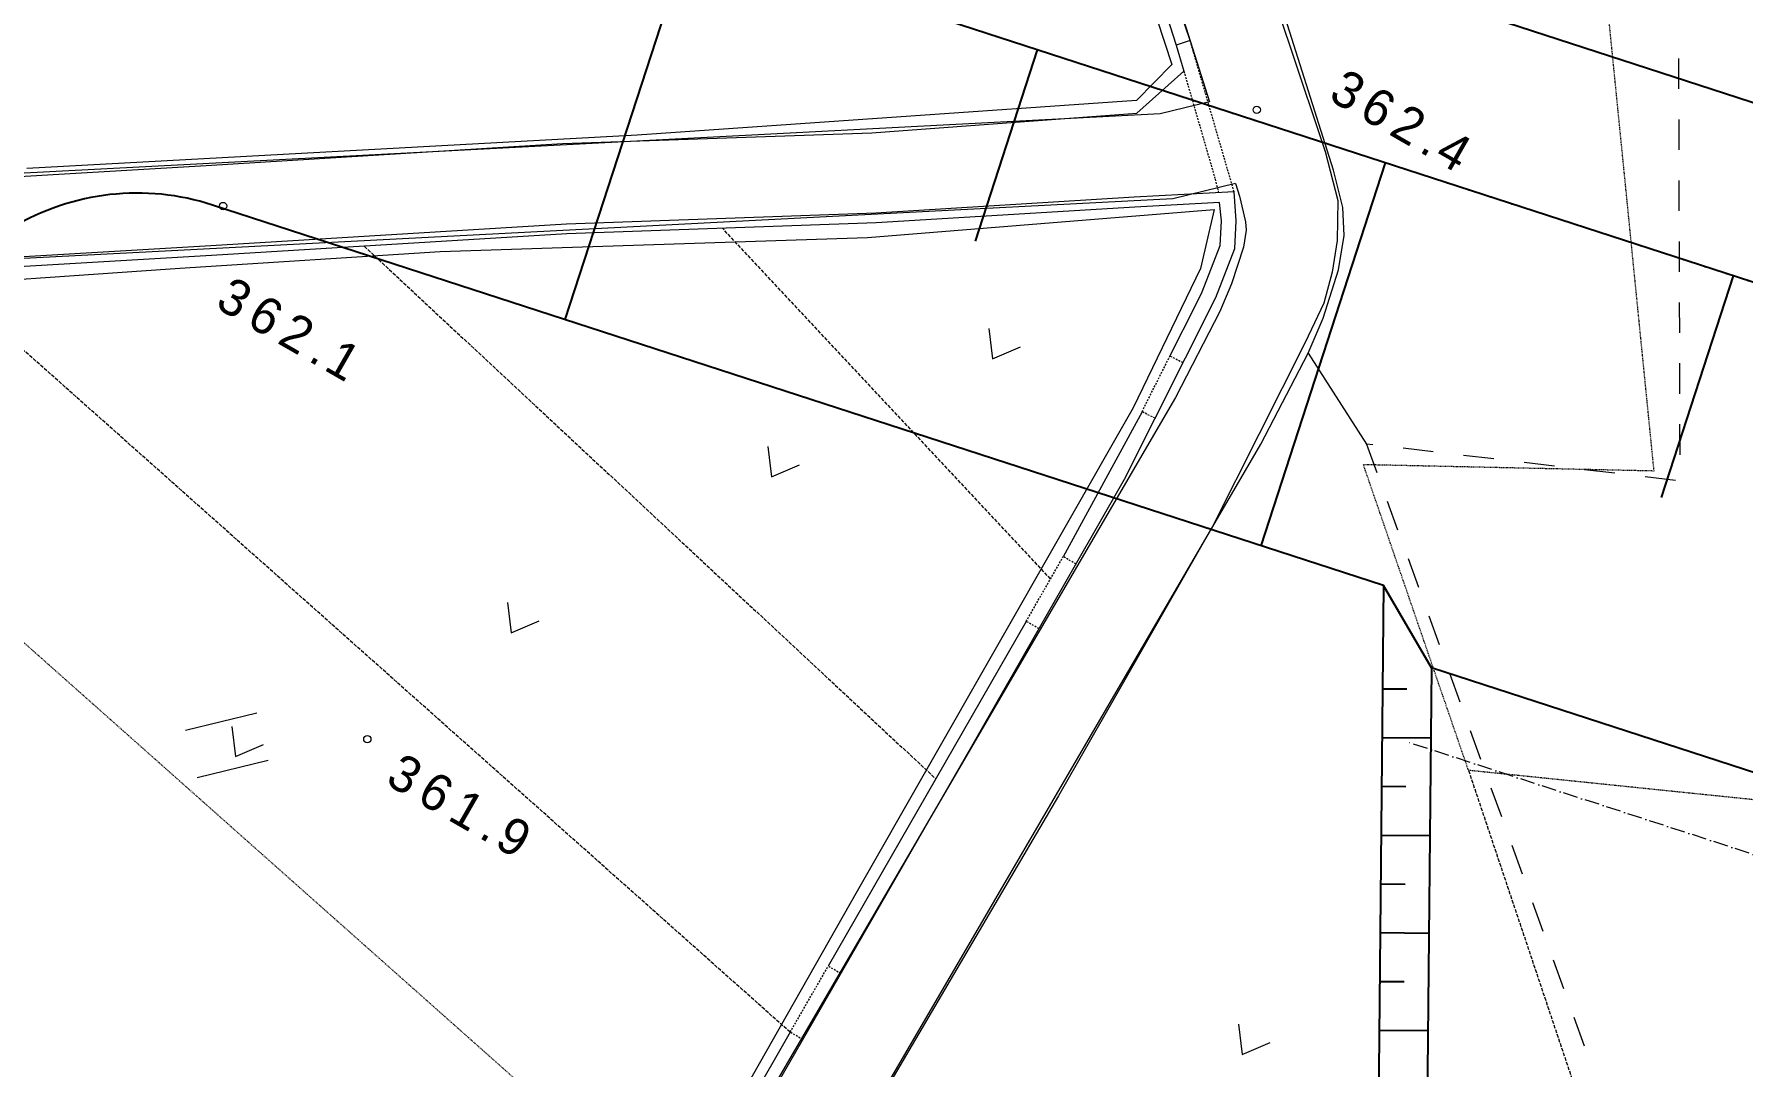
# Model space of a CAD drawing. Header units: millimetres. Extents: x 432273 to 1023813, y 170116 to 705940.
# Drawn here: x 615341 to 685403, y 420410 to 462753 of the extents above; entities that cross this region are included whole.
import ezdxf

# ---------------------------------------------------------------- set-up
doc = ezdxf.new("R2010")
doc.units = ezdxf.units.MM
doc.header["$LTSCALE"] = 100
for name, pattern in [('52232', [1.25, 0.75, -0.5]), ('55107', [1.25, 0.75, -0.5]), ('56301', [0.5, 0.25, -0.25]), ('56302', [2, 1.5, -0.5]), ('SXF_一点短鎖線', [9.25, 6, -1.5, 0.25, -1.5])]:
    doc.linetypes.add(name, pattern=pattern)
for name, color, linetype, lineweight in [('D-BGD', 7, 'Continuous', 13), ('D-BMK', 2, 'SXF_一点短鎖線', 13), ('D-BYP-STR2', 6, 'Continuous', 25), ('●予備設計_LP横断', 7, 'Continuous', 13)]:
    doc.layers.add(name, color=color, linetype=linetype, lineweight=lineweight)
doc.styles.add('Style-WORKING', font='WORKING.shx')

# ---------------------------------------------------------------- blocks, each defined once
blk = doc.blocks.new('M6313')
at = {"layer": '●予備設計_LP横断', "linetype": 'Continuous', "lineweight": 9, "flags": 128}
blk.add_lwpolyline([(-0.75, 0), (0, -1), (0.75, 0)], dxfattribs=at)
blk = doc.blocks.new('M7312')
at = {"layer": '●予備設計_LP横断', "linetype": 'Continuous', "lineweight": 20}
blk.add_circle((0, -0.001), 0.15, dxfattribs=at)
blk = doc.blocks.new('21311212131313131')
at = {"layer": 'D-BGD', "linetype": 'Continuous'}
for p, q in [((2585371.8727, -1309486.8924, 362565.9804), (2586621.5637, -1309457.3558, 362564.9804)), ((2587871.7348, -1309426.9421, 362562.9804), (2589121.4257, -1309397.4055, 362560.9804)), ((2572876.1543, -1309786.3304, 362581.9804), (2574124.9681, -1309756.3137, 362580.9804)), ((2575375.1392, -1309725.8999, 362578.9804), (2576624.8302, -1309696.3633, 362576.9804)), ((2577874.5211, -1309666.8267, 362575.9804), (2579123.815, -1309635.9328, 362573.9804)), ((2580373.506, -1309606.3962, 362572.9804), (2581623.1969, -1309576.8596, 362570.9804)), ((2582873.368, -1309546.4458, 362568.9804), (2584122.1818, -1309516.429, 362567.9804)), ((2590175.0692, -1309548.9749, 362560.9804), (2590054.893, -1310793.0901, 362567.9804)), ((2589934.7169, -1312037.2052, 362573.9804), (2589814.5407, -1313281.3204, 362580.9804)), ((2612268.7016, -1313254.3109, 363182.9804), (2613434.6756, -1312805.0119, 363210.9804)), ((2609936.2735, -1314153.786, 363127.9804), (2611102.7276, -1313703.6098, 363154.9804)), ((2589694.3646, -1314525.4355, 362587.9804), (2589573.7082, -1315770.4278, 362594.9804)), ((2607604.3256, -1315052.3839, 363071.9804), (2608770.2995, -1314603.0849, 363099.9804)), ((2605271.8975, -1315951.859, 363016.9804), (2606438.3516, -1315501.6829, 363044.9804)), ((2602939.9496, -1316850.4569, 362961.9804), (2604105.9235, -1316401.158, 362989.9804)), ((2589453.5321, -1317014.543, 362601.9804), (2589333.3559, -1318258.6582, 362607.9804)), ((2600607.5214, -1317749.932, 362906.9804), (2601773.9756, -1317299.7559, 362933.9804)), ((2598276.4507, -1318649.0102, 362850.9804), (2599441.5475, -1318199.231, 362878.9804)), ((2595944.0226, -1319548.4853, 362795.9804), (2597110.4767, -1319098.3091, 362823.9804)), ((2589213.1797, -1319502.7733, 362614.9804), (2589093.0036, -1320746.8885, 362621.9804)), ((2593612.0747, -1320447.0832, 362740.9804), (2594778.0486, -1319997.7842, 362767.9804)), ((2591279.6466, -1321346.5583, 362684.9804), (2592446.1007, -1320896.3822, 362712.9804)), ((2588947.6987, -1322245.1562, 362629.9804), (2590113.6726, -1321795.8573, 362657.9804)), ((2588971.9503, -1321990.5234, 362628.9804), (2588947.6987, -1322245.1562, 362629.9804)), ((2585279.9027, -1324717.6187, 362959.9804), (2588947.6987, -1322245.1562, 362629.9804)), ((2559865.4962, -1334871.0345), (2572756.91, -1330387.6669)), ((2572551.4653, -1329823.7436), (2572756.91, -1330387.6669)), ((2572756.91, -1330387.6669), (2573823.3493, -1330051.4646)), ((2573823.3493, -1330051.4646), (2575578.559, -1331949.4433)), ((2587813.9646, -1331477.8594), (2593825.3689, -1334582.9)), ((2603634.5196, -1334574.0939), (2632726.0486, -1350861.2738)), ((2596511.0959, -1336045.1868), (2610816.1259, -1343869.4535)), ((2630923.2483, -1354206.4994), (2601673.6271, -1338174.7855)), ((2613553.6696, -1345370.367), (2620301.521, -1349068.9527)), ((2601682.1866, -1370412.9156), (2600911.6698, -1367513.8027)), ((2603614.5038, -1369898.6252), (2602843.987, -1366999.5123))]:
    blk.add_line(p, q, dxfattribs=at)
at = {"layer": 'D-BGD', "linetype": '56302'}
for p, q in [((2602240.5127, -1317786.5835), (2616035.8342, -1312836.9963)), ((2594748.228, -1335085.8274), (2580654.9628, -1348828.4504)), ((2581695.3714, -1363502.5634), (2603041.2635, -1339616.624)), ((2613553.6696, -1345370.367), (2583110.1595, -1381053.8755))]:
    blk.add_line(p, q, dxfattribs=at)
at = {"layer": 'D-BGD', "linetype": '52232'}
for p, q in [((2578725.9522, -1327889.0292), (2572551.4653, -1329823.7436)), ((2573823.3493, -1330051.4646), (2578216.8455, -1328677.4011)), ((2578216.8455, -1328677.4011), (2578773.739, -1328528.5301))]:
    blk.add_line(p, q, dxfattribs=at)
at = {"layer": 'D-BGD', "linetype": '55107'}
for p, q in [((2585773.8394, -1329840.0213), (2585516.028, -1330381.7687)), ((2587813.9646, -1331477.8594), (2585516.028, -1330381.7687)), ((2588071.776, -1330936.112), (2587813.9646, -1331477.8594)), ((2594112.6069, -1334056.1218), (2593825.3689, -1334582.9)), ((2596511.0959, -1336045.1868), (2593825.3689, -1334582.9)), ((2596798.3339, -1335518.4086), (2596511.0959, -1336045.1868)), ((2611104.2411, -1343343.1554), (2610816.1259, -1343869.4535)), ((2613553.6696, -1345370.367), (2610816.1259, -1343869.4535)), ((2613842.6619, -1344844.5492), (2613553.6696, -1345370.367))]:
    blk.add_line(p, q, dxfattribs=at)
at = {"layer": 'D-BGD', "linetype": '56301', "flags": 128}
for points in [[(2609499.4056, -1248811.5981), (2605278.001, -1280748.5359), (2603417.177, -1303435.809), (2602240.5127, -1317786.5835), (2589785.6757, -1322359.6045), (2589797.0185, -1310435.3126), (2580726.911, -1311532.7215), (2563119.8363, -1313663.7083), (2554093.9974, -1313836.8395), (2549130.5967, -1323567.7677), (2546503.9745, -1330804.4086), (2544901.6984, -1335218.1809)], [(2584038.4462, -1393787.8255), (2586697.0939, -1390666.0145), (2621546.6129, -1349751.7024)]]:
    blk.add_lwpolyline(points, dxfattribs=at)
at = {"layer": 'D-BGD', "linetype": 'Continuous', "flags": 128}
for points in [[(2572726.7698, -1325717.5305), (2576996.3228, -1324186.6929), (2578989.9898, -1323635.3053), (2580629.9276, -1323617.6175), (2581935.4059, -1323796.467), (2583206.0292, -1324118.121), (2584842.1044, -1324853.0242)], [(2584842.1044, -1324853.0242), (2592454.8676, -1328483.5766), (2603634.5196, -1334574.0939)], [(2533684.1965, -1338915.833), (2544901.6984, -1335218.1809), (2564878.1798, -1328563.2599), (2572726.7698, -1325717.5305)], [(2583077.069, -1328554.095), (2581044.274, -1327812.9197), (2579907.2818, -1327784.4478), (2578725.9522, -1327889.0292), (2579032.7978, -1331978.7398)], [(2585516.028, -1330381.7687), (2583354.3846, -1329351.1696), (2582844.7786, -1329107.5334), (2580931.6297, -1328410.1962), (2579926.0772, -1328385.2769), (2579172.0591, -1328479.8164)], [(2579172.0591, -1328479.8164), (2579431.8095, -1331947.5053), (2580303.996, -1342534.8328), (2581011.1419, -1355210.4242), (2582211.2057, -1369755.3311), (2583302.4133, -1383461.9999), (2583513.0569, -1386109.3392), (2584503.5686, -1400585.131)], [(2601673.6271, -1338174.7855), (2590590.4631, -1332137.0892), (2583077.069, -1328554.095)], [(2572551.4653, -1329823.7436), (2566126.8941, -1332152.8104), (2546106.0169, -1338822.1888), (2532408.4614, -1343405.7626)], [(2579082.4868, -1429850.873), (2579566.7756, -1423624.6124), (2579975.0392, -1418370.2268), (2580572.4754, -1410067.1953), (2580946.607, -1404900.1482), (2580813.9133, -1400856.7532), (2579822.9214, -1386381.8386), (2579612.5916, -1383738.0911), (2578523.1833, -1370055.2082), (2577318.9575, -1355465.8414), (2576612.2918, -1342789.3728), (2575578.559, -1331949.4433)], [(2579032.7978, -1331978.7398), (2579904.6705, -1342562.4754), (2580611.8163, -1355238.0668), (2581812.5909, -1369787.923), (2582903.4847, -1383490.9998), (2583114.1283, -1386138.3391), (2584109.8715, -1400689.9573), (2584250.5122, -1404964.5705), (2583863.666, -1410304.7832), (2583265.0198, -1418616.2725), (2582856.5898, -1423875.1272), (2582372.5314, -1430107.2142)]]:
    blk.add_lwpolyline(points, dxfattribs=at)
at = {"layer": 'D-BGD', "linetype": 'Continuous', "elevation": 361999.9804, "flags": 128}
for points in [[(2549532.3035, -1387162.4089), (2547531.6429, -1366524.6353), (2544297.0736, -1340650.0806), (2566098.844, -1333170.3295), (2573552.2714, -1330552.8883), (2575062.6415, -1331971.4011), (2576912.2052, -1352412.4548), (2578801.0385, -1377398.6784)], [(2583851.905, -1383247.5148), (2582751.7813, -1371041.9557), (2581846.7361, -1360387.6185), (2580911.2045, -1342885.482), (2579466.2293, -1328692.1579), (2581889.5706, -1329196.8176), (2587657.5377, -1331844.8207), (2607716.1445, -1342751.5475), (2626645.3742, -1352980.7292)]]:
    blk.add_lwpolyline(points, dxfattribs=at)
at = {"layer": 'D-BGD', "linetype": 'Continuous'}
for points in [[(2687833.4925, -1370644.534, 363179.9804), (2680506.5095, -1369950.982, 362819.9804), (2676311.5641, -1369033.9588, 363079.9804), (2673070.5459, -1367977.9288, 363119.9804), (2664525.9606, -1365010.3617, 362799.9804), (2663832.8102, -1364756.3096, 362799.9804), (2651913.7096, -1360351.8208, 362879.9804), (2644278.7437, -1356992.9834, 362979.9804), (2640781.9993, -1355112.9363, 363029.9804), (2632942.464, -1350878.2843, 363129.9804), (2627747.9924, -1348080.2384, 363199.9804), (2589050.4234, -1326576.5354, 362909.9804), (2585279.9027, -1324717.6187, 362959.9804), (2583820.2913, -1324135.1803, 362979.9804), (2581833.1671, -1323537.5709, 363009.9804), (2580412.8703, -1323341.467, 363029.9804), (2579273.0745, -1323424.324, 363039.9804), (2577749.699, -1323833.0133, 363069.9804), (2548745.7133, -1333685.8157, 363019.9804), (2533689.8306, -1338884.7162, 362939.9804)], [(2578383.6481, -1327839.5838, 363069.9804), (2578900.2753, -1327666.3894, 363069.9804), (2579939.8048, -1327391.8382, 363039.9804), (2580285.4186, -1327364.4329, 363029.9804), (2580984.3944, -1327462.0687, 363009.9804), (2582493.6894, -1327912.1004, 362979.9804), (2583644.6291, -1328371.162, 362959.9804), (2587199.8287, -1330123.6043, 362909.9804), (2625827.2247, -1351588.8919, 363199.9804), (2637356.4803, -1357809.2332, 363049.9804), (2642515.8653, -1360588.0714, 362979.9804), (2650410.8427, -1364055.0477, 362879.9804), (2663181.8154, -1368777.678, 362799.9804), (2671792.604, -1371770.0868, 363119.9804), (2672712.3437, -1372068.3798, 363109.9804), (2675263.3491, -1372906.2764, 363079.9804), (2679889.128, -1373910.9489, 362819.9804), (2687274.8245, -1374830.4495, 362929.9804)], [(2578383.6481, -1327839.5838, 363069.9804), (2579058.1169, -1330397.6868, 363069.9804), (2583298.2313, -1388500.96, 362939.9804), (2584192.6893, -1400653.212, 362969.9804), (2584277.6029, -1403059.5763, 362969.9804), (2584166.8718, -1408676.349, 362989.9804), (2582322.1792, -1435016.0155, 362829.9804)], [(2532356.2553, -1343569.8496, 362879.9804), (2534999.3198, -1342656.8822, 362829.9804), (2548150.7441, -1338125.4676, 362999.9804), (2550059.1723, -1337471.5552, 363019.9804), (2575052.3021, -1328968.5801, 363059.9804)], [(2575052.3021, -1328968.5801, 363059.9804), (2575590.3275, -1330984.5732, 363069.9804), (2579807.0062, -1388755.8062, 362939.9804), (2580703.9609, -1400841.0226, 362969.9804), (2580777.1567, -1403081.3667, 362969.9804), (2580668.2813, -1408528.1495, 362989.9804), (2579004.512, -1432413.1743, 362879.9804), (2578679.8468, -1434401.5134, 362909.9804)]]:
    blk.add_polyline3d(points, dxfattribs=at)
at = {"layer": 'D-BMK'}
blk.add_lwpolyline([(2589189.5631, -1230709.1702), (2589872.5778, -1263509.1193, -0.0787115282), (2585621.508, -1294509.7547), (2564331.8799, -1364983.0527, 0.4549504243), (2585573.9279, -1398823.3893), (2633953.1706, -1406448.3262, 0.0389360191), (2649456.1269, -1407667.6426), (2831012.6992, -1407786.7943)], format="xyb", dxfattribs=at)
at = {"layer": 'D-BYP-STR2'}
for p, q in [((2590889.3332, -1310112.9875), (2581742.5939, -1307349.8037)), ((2608964.4468, -1321269.6156), (2608941.7141, -1319269.7449)), ((2612964.1882, -1321224.1501), (2612941.4554, -1319224.2794)), ((2600964.9641, -1321360.5467), (2600942.2313, -1319360.676)), ((2604964.7054, -1321315.0812), (2604941.9727, -1319315.2105)), ((2598965.0934, -1321383.2794), (2598953.727, -1320383.3441)), ((2602964.8347, -1321337.8139), (2602953.4684, -1320337.8786)), ((2606964.5761, -1321292.3484), (2606953.2097, -1320292.413)), ((2610964.3175, -1321246.8829), (2610952.9511, -1320246.9475)), ((2593209.3557, -1326483.373), (2577404.7857, -1321708.8921)), ((2580969.2624, -1338455.221), (2573066.9775, -1336067.9805)), ((2584533.7392, -1355201.5498), (2568729.1692, -1350427.0689))]:
    blk.add_line(p, q, dxfattribs=at)
at = {"layer": 'D-BYP-STR2', "linetype": 'Continuous'}
for p, q in [((2598067.2639, -1319393.3561), (2681592.1692, -1318443.9188)), ((2598067.2639, -1319393.3561), (2594735.5442, -1321431.3572)), ((2594735.5442, -1321431.3572), (2683633.7694, -1320420.8408))]:
    blk.add_line(p, q, dxfattribs=at)
at = {"layer": 'D-BYP-STR2', "flags": 128}
for points in [[(2582191.0803, -1230854.9042), (2582874.095, -1263654.8532, -0.0787115282), (2578920.6001, -1292485.4442), (2557630.972, -1362958.7422, 0.4549504243), (2584484.1271, -1405738.0357), (2632863.3697, -1413362.9725, 0.0389360191), (2649451.533, -1414667.6411), (2831012.6992, -1414786.7958)], [(2589189.5631, -1230709.1702), (2589872.5778, -1263509.1193, -0.0787115282), (2585621.508, -1294509.7547), (2564331.8799, -1364983.0527, 0.4549504243), (2585573.9279, -1398823.3893), (2633953.1706, -1406448.3262, 0.0389360191), (2649456.1269, -1407667.6426), (2831012.6992, -1407786.7943)], [(2608833.4631, -1256149.3365), (2608978.4359, -1263111.2655, -0.0787115282), (2603914.9866, -1300036.1224), (2598067.2639, -1319393.3561)], [(2594735.5442, -1321431.3572), (2580136.4499, -1369757.5336, 0.4549504243), (2588144.3012, -1382514.702), (2636523.5438, -1390139.6389, 0.0389360191), (2649466.9621, -1391157.6462), (2831012.6992, -1391276.7907)]]:
    blk.add_lwpolyline(points, format="xyb", dxfattribs=at)
at = {"layer": 'D-BGD', "linetype": 'Continuous', "lineweight": 9, "xscale": 1000, "yscale": 1000, "zscale": 1000, "rotation": 61.30205960440028}
for p in [(2613200.9216, -1326339.2659), (2584900.0661, -1337175.5081), (2589924.8033, -1346129.1852), (2596540.8985, -1356669.9752), (2601851.3205, -1367860.181)]:
    blk.add_blockref('M6313', p, dxfattribs=at)
at = {"layer": 'D-BGD', "linetype": 'Continuous', "lineweight": 20, "xscale": 1000, "yscale": 1000, "zscale": 1000, "rotation": 61.30205960440028}
for p in [(2575339.6979, -1327031.6608, 362424.9804), (2601898.601, -1362955.8341, 361907.9804), (2580167.24, -1369326.1113, 362147.9804)]:
    blk.add_blockref('M7312', p, dxfattribs=at)
at = {"layer": 'D-BGD', "linetype": 'Continuous', "char_height": 1499.999919, "attachment_point": 7, "rotation": 61.302059604, "line_spacing_factor": 0.722892, "style": 'Style-WORKING'}
for s, insert in [('\\T1.281;362.4', (2574858.4681, -1324162.4892)), ('\\T1.319;361.9', (2603711.8632, -1362238.4239, 361907.9804)), ('\\T1.315;362.1', (2584324.9554, -1369623.4409))]:
    blk.add_mtext(s, dxfattribs=dict(at, insert=insert))

msp = doc.modelspace()

# ---------------------------------------------------------------- linework, layer by layer
at = {"layer": 'D-BMK', "linetype": 'SXF_一点短鎖線', "elevation": 354000, "flags": 128}
msp.add_lwpolyline([(735641.3, 421490.8), (728677.9, 421490.8, -0.0787115), (690877.5, 427478.5), (671646.2, 433728)], format="xyb", dxfattribs=at)

# ---------------------------------------------------------------- block references
at = {"layer": 'D-BGD', "linetype": '56301', "rotation": 268.807065034117}
msp.add_blockref('21311212131313131', (2045832.1, 3006806.9, 354000), dxfattribs=at)

doc.saveas('drawing.dxf')
